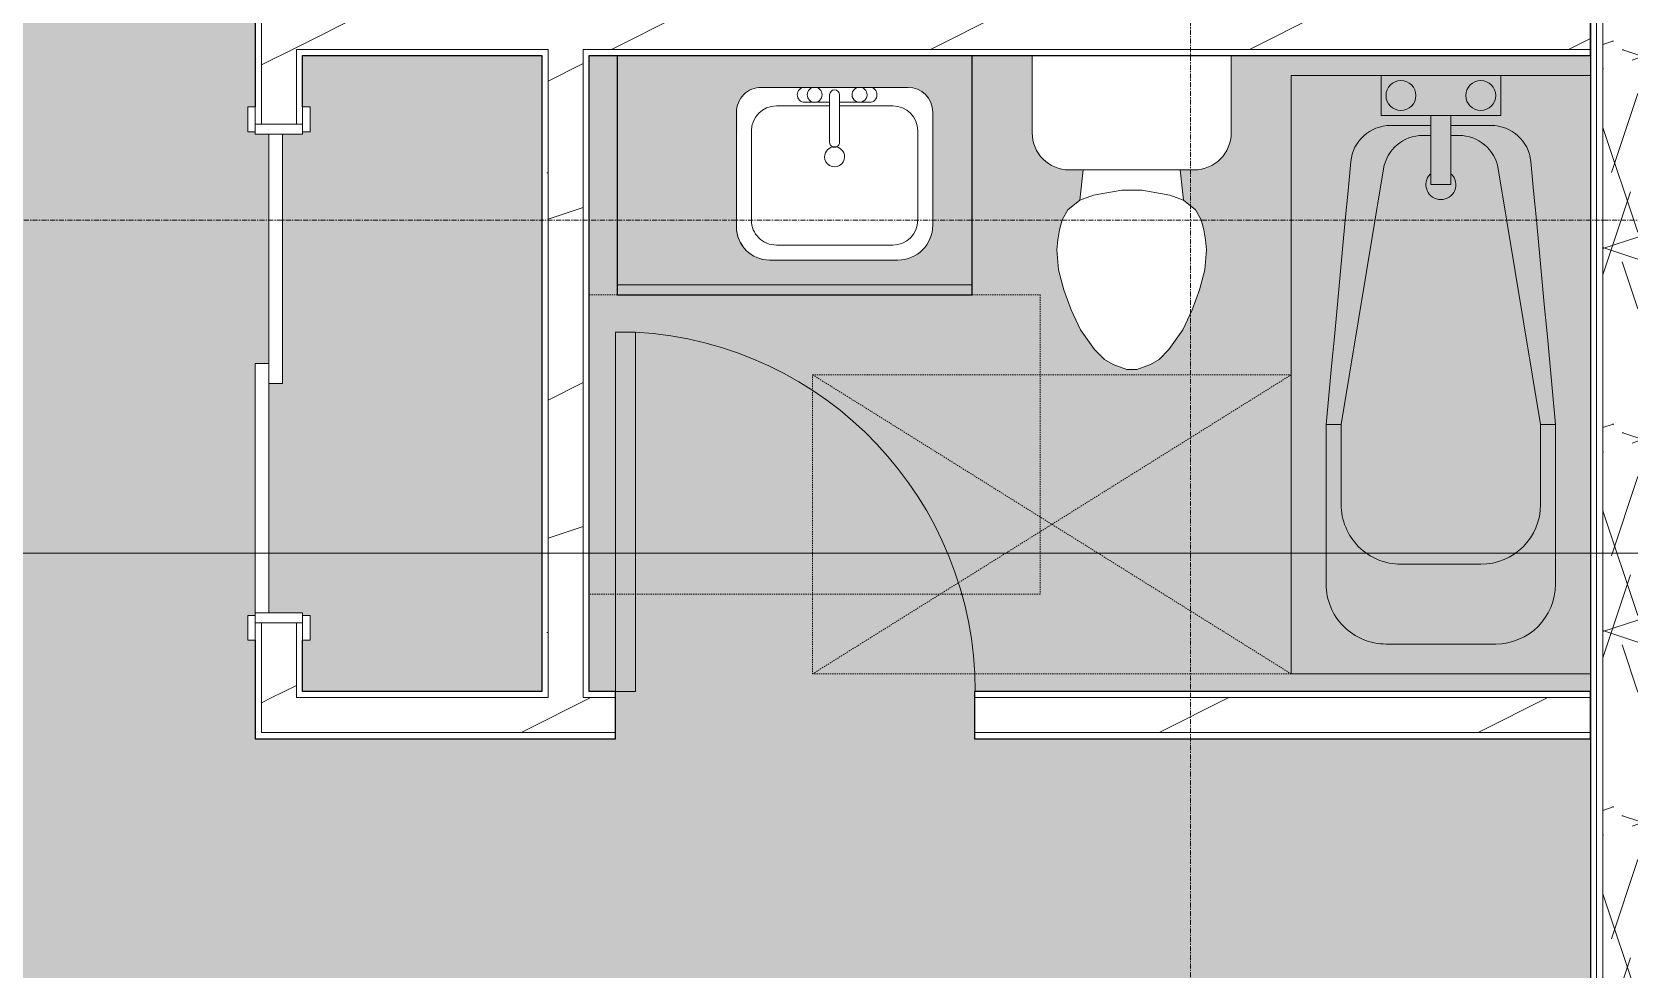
# Model space of a CAD drawing. Header units: inches. Extents: x -4501 to -113, y 9396 to 12816.
# Drawn here: x -3584.4 to -3424.2, y 11793.5 to 11887.5 of the extents above; entities that cross this region are included whole.
import ezdxf

# ---------------------------------------------------------------- set-up
doc = ezdxf.new("R2010")
doc.units = ezdxf.units.IN
doc.header["$MEASUREMENT"] = 0
doc.linetypes.add('Grid Line 1_2_', pattern=[0.875, 0.5, -0.125, 0.125, -0.125])
doc.linetypes.add('Hidden 1_8_', pattern=[0.1875, 0.125, -0.0625])
for name, color, linetype, lineweight in [('0-1', 7, 'Continuous', 5), ('0-3', 7, 'Continuous', 9), ('A-AREA-PATT-5', 254, 'Continuous', 9), ('A-DETL-HDLN-1', 7, 'Hidden 1_8_', 9), ('A-DOOR-3', 7, 'Continuous', 9), ('A-DOOR-4', 90, 'Continuous', 13), ('A-DOOR-FRAM-2', 90, 'Continuous', 13), ('A-WALL', 113, 'Continuous', 9), ('A-WALL-3', 250, 'Continuous', 25), ('A-WALL-4', 7, 'Continuous', 9), ('A-WALL-PATT-1', 7, 'Continuous', 9), ('A-WALL-PATT-2', 8, 'Continuous', 9), ('A-WALL-PATT-3', 111, 'Continuous', 9), ('G-ANNO-SYMB', 111, 'Continuous', 9), ('I-WALL-1', 2, 'Continuous', 25), ('P-SANR-FIXT-1', 7, 'Continuous', 9), ('P-SANR-FIXT-2', 254, 'Continuous', 9), ('Q-CASE-1', 254, 'Continuous', 9), ('Q-CASE-2', 250, 'Continuous', 25), ('Q-CASE-3', 7, 'Continuous', 9), ('S-GRID-1', 1, 'Grid Line 1_2_', 9)]:
    doc.layers.add(name, color=color, linetype=linetype, lineweight=lineweight)
pattern_1 = [(216.87, (12.795, 31.987), (95.9612857, 63.9749714), [15.994, -143.942]), (206.565, (31.987, 22.391), (-31.986981, -31.986924), [35.763, -35.763]), (198.435, (31.987, 6.397), (-63.974746, -31.987128), [20.231, -80.922])]
pattern_2 = [(0, (0, 0), (61.44, 15.36), [2.534, -43.546, 2.534, -43.546, -245.76]), (0, (0, 0), (61.44, 15.36), [-92.16, 2.534, -89.626, 2.534, -43.546, -107.52]), (0, (0, 0), (61.44, 15.36), [-230.4, 2.534, -28.186, 2.534, -74.266]), (120, (23.04, 7.68), (-44.02215, 45.5286), [2.534, -43.546, 2.534, -43.546, -245.76]), (120, (23.04, 7.68), (-44.02215, 45.5286), [-92.16, 2.534, -89.626, 2.534, -43.546, -107.52]), (120, (23.04, 7.68), (-44.02215, 45.5286), [-230.4, 2.534, -28.186, 2.534, -74.266]), (240, (30.72, 38.4), (-17.41785, -60.8886), [2.534, -43.546, 2.534, -43.546, -245.76]), (240, (30.72, 38.4), (-17.41785, -60.8886), [-92.16, 2.534, -89.626, 2.534, -43.546, -107.52]), (240, (30.72, 38.4), (-17.41785, -60.8886), [-230.4, 2.534, -28.186, 2.534, -74.266])]

# ---------------------------------------------------------------- blocks, each defined once
blk = doc.blocks.new('Single-Flush - 36_ x 84_-1372824-FLOOR PLAN - 1ST FLOOR')
at = {"layer": 'A-DOOR-3'}
blk.add_arc((18, -2.38), 36.07, 180, 266.8211, dxfattribs=at)
at = {"layer": 'A-DOOR-4'}
for p, q in [((16, -2.38), (16, -38.39)), ((18, -2.38), (16, -2.38)), ((18, -2.38), (18, -38.39)), ((18, -38.39), (16, -38.39))]:
    blk.add_line(p, q, dxfattribs=at)
blk = doc.blocks.new('FOLDING_SLIDING CLOSET - 48_ x 80_-1372832-FLOOR PLAN - 1ST FLOOR')
at = {"layer": 'A-DOOR-3'}
for p, q in [((-24.25, 3), (-26.75, 3)), ((-26.75, 3), (-26.75, 2.25)), ((-26.75, 2.25), (-24.25, 2.25)), ((-24.25, 2.25), (-24.25, 3)), ((26.75, 3), (24.25, 3)), ((24.25, 3), (24.25, 2.25)), ((24.25, 2.25), (26.75, 2.25)), ((26.75, 2.25), (26.75, 3)), ((-24.25, -2.5), (-26.75, -2.5)), ((-26.75, -2.5), (-26.75, -3.25)), ((-24.25, -3.25), (-24.25, -2.5)), ((26.75, -2.5), (24.25, -2.5)), ((24.25, -2.5), (24.25, -3.25)), ((26.75, -3.25), (26.75, -2.5)), ((-26.75, -3.25), (-24.25, -3.25)), ((24.25, -3.25), (26.75, -3.25))]:
    blk.add_line(p, q, dxfattribs=at)
at = {"layer": 'A-DOOR-4'}
for p, q in [((1, 2.25), (-24, 2.25)), ((-24, 2.25), (-24, 0.87)), ((1, 0.87), (1, 2.25)), ((-24, 0.87), (1, 0.87)), ((24, 0.87), (-1, 0.87)), ((-1, 0.87), (-1, -0.5)), ((24, -0.5), (24, 0.87)), ((-1, -0.5), (24, -0.5))]:
    blk.add_line(p, q, dxfattribs=at)
at = {"layer": 'A-DOOR-FRAM-2'}
for p, q in [((-24, 2.25), (-25, 2.25)), ((-25, 2.25), (-25, -2.5)), ((-24, -2.5), (-24, 2.25)), ((24, 2.25), (24, -2.5)), ((25, 2.25), (24, 2.25)), ((25, -2.5), (25, 2.25)), ((-25, -2.5), (-24, -2.5)), ((24, -2.5), (25, -2.5))]:
    blk.add_line(p, q, dxfattribs=at)
blk = doc.blocks.new('M_Sink Vanity-Square - 500 x 440mm-1372835-FLOOR PLAN - 1ST FLOOR')
at = {"layer": 'P-SANR-FIXT-1'}
for p, q in [((-5.72, 10.23), (7.14, 10.23)), ((-5.72, 10.23), (7.14, 10.23)), ((-5.22, 8.73), (6.46, 8.73)), ((-9.22, -4.59), (-9.22, 6.73)), ((-9.22, -4.59), (-9.22, 6.73)), ((10.46, 6.91), (10.46, -4.59)), ((10.46, 6.91), (10.46, -4.59)), ((-7.72, -2.72), (-7.72, 6.23)), ((8.96, 6.23), (8.96, -2.72)), ((0.12, -6.33), (0.12, -1.59)), ((1.12, -6.33), (1.12, -1.59)), ((0.12, -5.22), (-5.22, -5.22)), ((-2.88, -5.59), (0.12, -5.59)), ((6.46, -5.22), (1.12, -5.22)), ((1.12, -5.59), (3.62, -5.59)), ((7.96, -7.09), (-6.72, -7.09)), ((7.96, -7.09), (-6.72, -7.09)), ((3.62, -7.09), (-2.88, -7.09))]:
    blk.add_line(p, q, dxfattribs=at)
for centre, radius, start, end in [((-5.72, 6.73), 3.5, 90, 180), ((-5.72, 6.73), 3.5, 90, 180), ((7.14, 6.91), 3.32, 0, 90), ((7.14, 6.91), 3.32, 360, 90), ((-5.22, 6.23), 2.5, 90, 180), ((6.46, 6.23), 2.5, 360, 90), ((0.62, -0.13), 1, 360, 180), ((0.62, -0.13), 1, 180, 0), ((0.62, -1.59), 0.5, 360, 180), ((-5.22, -2.72), 2.5, 180, 270), ((6.46, -2.72), 2.5, 270, 360), ((-6.72, -4.59), 2.5, 180, 270), ((-6.72, -4.59), 2.5, 180, 270), ((7.96, -4.59), 2.5, 270, 0), ((7.96, -4.59), 2.5, 270, 0), ((-2.88, -6.34), 0.75, 90, 270), ((-1.88, -6.34), 0.75, 360, 180), ((-1.88, -6.34), 0.75, 180, 0), ((0.62, -6.33), 0.5, 180, 0), ((2.62, -6.34), 0.75, 0, 180), ((2.62, -6.34), 0.75, 180, 0), ((3.62, -6.34), 0.75, 270, 90)]:
    blk.add_arc(centre, radius, start, end, dxfattribs=at)
blk = doc.blocks.new('Toilet-Domestic-3D - Toilet-Domestic-3D-1352612-FLOOR PLAN - 1ST FLOOR')
at = {"layer": 'P-SANR-FIXT-1'}
for p, q in [((-9.98, 11.75), (-9.98, 19.48)), ((9.98, 19.48), (9.98, 11.75)), ((6.25, 8.02), (-6.25, 8.02)), ((-4.86, 8.02), (-5.21, 5)), ((4.86, 8.02), (5.21, 5)), ((-5.21, 5), (-6.4, 4)), ((-3.84, 5.5), (-5.21, 5)), ((-1, 6), (-3.84, 5.5)), ((1, 6), (-1, 6)), ((3.84, 5.5), (1, 6)), ((5.21, 5), (3.84, 5.5)), ((6.4, 4), (5.21, 5)), ((-6.4, 4), (-6.97, 3)), ((6.97, 3), (6.4, 4)), ((-7.24, 2), (-7.41, 1)), ((-6.97, 3), (-7.24, 2)), ((7.24, 2), (6.97, 3)), ((7.41, 1), (7.24, 2)), ((-7.41, 1), (-7.5, 0)), ((7.5, 0), (7.41, 1)), ((-7.5, 0), (-7.33, -1.99)), ((7.33, -1.99), (7.5, 0)), ((-7.33, -1.99), (-6.79, -4)), ((6.79, -4), (7.33, -1.99)), ((-6.79, -4), (-6.06, -6)), ((6.06, -6), (6.79, -4)), ((-6.06, -6), (-5.13, -8)), ((5.13, -8), (6.06, -6)), ((-5.13, -8), (-3.74, -10)), ((3.74, -10), (5.13, -8)), ((-3.74, -10), (-2.74, -11)), ((-2.74, -11), (-1.87, -11.5)), ((1.87, -11.5), (2.74, -11)), ((2.74, -11), (3.74, -10)), ((-1.87, -11.5), (-0.5, -12)), ((-0.5, -12), (0.5, -12)), ((0.5, -12), (1.87, -11.5))]:
    blk.add_line(p, q, dxfattribs=at)
for centre, start, end in [((-6.25, 11.75), 180, 270), ((6.25, 11.75), 270, 360)]:
    blk.add_arc(centre, 3.73, start, end, dxfattribs=at)
blk = doc.blocks.new('OD_CW_Base Cabinet - OD_CW_Base Cabinet-1440077-FLOOR PLAN - 1ST FLOOR')
at = {"layer": 'Q-CASE-1'}
h = blk.add_hatch(color=256, dxfattribs=at)
h.paths.add_polyline_path([(36.34, 3.97), (36.34, 24), (0.74, 24), (0.74, 1), (36.34, 1), (36.34, 3.5)], flags=0)
h.paths.add_polyline_path([(32.4, 18.32), (32.4, 7), (32.28, 6.09), (31.8, 5.09), (31.37, 4.53), (30.65, 3.97), (29.8, 3.62), (28.9, 3.5), (16.03, 3.5), (15.17, 3.61), (14.37, 3.94), (13.69, 4.47), (13.16, 5.16), (12.83, 5.96), (12.71, 6.82), (12.8, 18.97), (13.05, 19.57), (13.45, 20.09), (13.96, 20.49), (14.57, 20.74), (15.21, 20.82), (30.55, 20.74), (31.15, 20.49), (31.67, 20.09), (32.06, 19.57), (32.31, 18.97)], flags=0)
blk.add_hatch(color=256, dxfattribs=at).paths.add_polyline_path([(36.34, 0), (36.34, 1), (0.74, 1), (0.74, 0), (28.38, 0)], flags=0)
at = {"layer": 'Q-CASE-2'}
for p, q in [((0.74, 24), (0.74, 0)), ((36.34, 0), (36.34, 24)), ((0.74, 0), (36.34, 0))]:
    blk.add_line(p, q, dxfattribs=at)
at = {"layer": 'Q-CASE-3'}
for p, q in [((0.74, 1), (0.74, 24)), ((36.34, 24), (36.34, 1)), ((0.74, 0), (0.74, 1)), ((0.74, 1), (36.34, 1)), ((36.34, 1), (0.74, 1)), ((36.34, 0), (0.74, 0)), ((36.34, 1), (36.34, 0))]:
    blk.add_line(p, q, dxfattribs=at)
blk = doc.blocks.new('Bath Tub - Maestro - 60_x30_-V48-FLOOR PLAN - 1ST FLOOR')
at = {"layer": 'P-SANR-FIXT-2'}
for points in [[(60, 0), (60, 30), (0, 30), (0, 21), (4, 21), (4, 16), (5, 16), (5.06, 20.74), (5.21, 21.33), (5.48, 21.94), (5.83, 22.49), (6.27, 22.97), (6.79, 23.38), (7.36, 23.69), (7.98, 23.91), (9.35, 24.09), (35, 26.5), (51, 26.5), (52.55, 26.3), (54, 25.7), (55.24, 24.74), (56.3, 23.25), (56.8, 22.05), (57, 20.5), (57, 9.5), (56.91, 8.46), (56.64, 7.45), (56.2, 6.5), (55.6, 5.64), (54.86, 4.9), (54, 4.3), (53.05, 3.86), (52.04, 3.59), (51, 3.5), (35, 3.5), (7.98, 6.09), (7.36, 6.31), (6.79, 6.62), (6.27, 7.03), (5.83, 7.51), (5.48, 8.06), (5.21, 8.67), (5.05, 9.3), (5, 9.96), (5, 14), (4, 13.96), (4, 9), (0, 9), (0, 0), (24.04, 0)], [(35, 25.46), (35, 26.5), (8.63, 24.03), (9.35, 20.74), (35, 25)], [(51, 26.5), (35, 26.5), (35, 25), (43, 25), (49.91, 26.3)], [(57, 20.5), (56.8, 22.05), (56.2, 23.5), (55.24, 24.74), (54, 25.7), (52.55, 26.3), (51, 26.5), (43, 25), (44.55, 24.8), (46, 24.2), (47.24, 23.24), (48.2, 22), (48.8, 20.5), (49, 19), (56.8, 20.46)], [(9.35, 20.74), (8.63, 24.03), (7.98, 23.91), (7.35, 23.69), (6.74, 23.34), (6.27, 22.97), (5.72, 22.32), (5.48, 21.94), (5.21, 21.33), (5.05, 20.7), (5.05, 19.87), (6, 16.8), (6.24, 18.17), (6.98, 19.41), (8.2, 20.34), (9.22, 20.7)], [(49, 19), (48.8, 20.55), (48.16, 22.05), (47.03, 23.4), (46, 24.2), (44.55, 24.8), (43, 25), (34.79, 24.97), (9.22, 20.7), (8.03, 20.28), (6.82, 19.17), (6.24, 18.17), (6, 16.8), (6, 16), (10.94, 16), (10.94, 14), (6, 14), (6, 13.2), (6.24, 11.83), (6.98, 10.59), (8.03, 9.72), (9.35, 9.26), (35, 5), (43, 5), (44.55, 5.2), (46.03, 5.83), (47.28, 6.81), (48.2, 8), (48.8, 9.5), (49, 11), (49, 14.72)], [(57, 19.75), (57, 20.5), (49, 19), (49, 11), (57, 9.5), (57, 14.72)], [(10.94, 14.72), (10.94, 16), (4, 16), (4, 14), (10.94, 14)], [(9.35, 9.26), (8.03, 9.72), (6.95, 10.62), (6.24, 11.83), (6, 13.2), (5, 9.96), (5.05, 9.3), (5.24, 8.6), (5.72, 7.68), (5.87, 7.47), (6.33, 6.98), (6.79, 6.62), (7.36, 6.31), (8, 6.08), (8.63, 5.97), (9.22, 8.67)], [(57, 9.5), (49, 11), (48.8, 9.45), (48.12, 7.9), (47.24, 6.76), (46, 5.8), (44.55, 5.2), (43.07, 4.99), (51, 3.5), (52.04, 3.59), (53.05, 3.86), (54, 4.3), (54.95, 5), (55.72, 5.83), (56.33, 6.79), (56.76, 7.9), (56.93, 8.66)], [(35, 4.91), (35, 5), (9.35, 9.26), (8.63, 5.97), (35, 3.5), (35, 4.6)], [(51, 3.5), (43, 5), (35, 5), (35, 3.5), (49, 3.5)]]:
    blk.add_hatch(color=256, dxfattribs=at).paths.add_polyline_path(points, flags=0)
h = blk.add_hatch(color=256, dxfattribs=at)
h.paths.add_polyline_path([(4, 14), (4, 21), (0, 21), (0, 9), (4, 9), (4, 13.96)], flags=0)
h.paths.add_polyline_path([(3.5, 19), (3.33, 18.33), (3.3, 18.25), (3.02, 17.91), (2.51, 17.6), (2.39, 17.55), (2, 17.5), (1.61, 17.55), (1.25, 17.7), (0.94, 17.94), (0.7, 18.25), (0.55, 18.61), (0.5, 19), (0.55, 19.39), (0.7, 19.75), (0.94, 20.06), (1.25, 20.3), (1.61, 20.45), (2, 20.5), (2.51, 20.4), (2.75, 20.3), (3.06, 20.06), (3.3, 19.75), (3.45, 19.39)], flags=0)
h.paths.add_polyline_path([(3.5, 11), (3.45, 10.61), (3.3, 10.25), (3.06, 9.94), (2.51, 9.6), (2.39, 9.55), (2, 9.5), (1.61, 9.55), (1.25, 9.7), (0.94, 9.94), (0.7, 10.25), (0.55, 10.61), (0.5, 11), (0.55, 11.39), (0.7, 11.75), (0.94, 12.06), (1.25, 12.3), (1.61, 12.45), (2, 12.5), (2.51, 12.4), (2.75, 12.3), (3.06, 12.06), (3.33, 11.67), (3.45, 11.39)], flags=0)
h = blk.add_hatch(color=256, dxfattribs=at)
h.paths.add_polyline_path([(3.5, 19), (3.45, 19.39), (3.3, 19.75), (3.06, 20.06), (2.51, 20.4), (2.38, 20.45), (2, 20.5), (1.61, 20.45), (1.25, 20.3), (0.94, 20.06), (0.7, 19.75), (0.55, 19.39), (0.5, 19), (0.55, 18.61), (0.7, 18.25), (0.94, 17.94), (1.25, 17.7), (1.61, 17.55), (2, 17.5), (2.51, 17.6), (3.02, 17.91), (3.06, 17.94), (3.33, 18.33), (3.45, 18.61)], flags=0)
h.paths.add_polyline_path([(3.5, 11), (3.33, 11.67), (3.3, 11.75), (3.06, 12.06), (2.51, 12.4), (2.39, 12.45), (2, 12.5), (1.61, 12.45), (1.25, 12.3), (0.94, 12.06), (0.7, 11.75), (0.55, 11.39), (0.5, 11), (0.55, 10.61), (0.7, 10.25), (0.94, 9.94), (1.25, 9.7), (1.61, 9.55), (2, 9.5), (2.51, 9.6), (2.75, 9.7), (3.06, 9.94), (3.3, 10.25), (3.45, 10.61)], flags=0)
h = blk.add_hatch(color=256, dxfattribs=at)
h.paths.add_polyline_path([(6, 16), (5.92, 17.06), (5, 20.04), (5, 16), (5.76, 16)], flags=0)
h.paths.add_polyline_path([(6, 14), (5, 14), (5.05, 10.13), (6, 13.2)], flags=0)
at = {"layer": 'P-SANR-FIXT-1'}
for p, q in [((0, 30), (0, 21)), ((60, 0), (60, 30)), ((35, 26.5), (51, 26.5)), ((35, 26.5), (35, 25)), ((35, 25), (9.35, 20.74)), ((43, 25), (35, 25)), ((4, 21), (0, 21)), ((0, 21), (0, 9)), ((4, 16), (4, 21)), ((5, 16), (5, 20.04)), ((57, 20.5), (57, 9.5)), ((49, 11), (49, 19)), ((6, 16.8), (6, 16)), ((4, 14), (4, 16)), ((4, 16), (10.94, 16)), ((10.94, 14), (10.94, 16)), ((4, 9), (4, 14)), ((10.94, 14), (4, 14)), ((5, 9.96), (5, 14)), ((6, 14), (6, 13.2)), ((0, 9), (0, 0)), ((0, 9), (4, 9)), ((9.35, 9.26), (35, 5)), ((35, 3.5), (35, 5)), ((35, 5), (43, 5)), ((51, 3.5), (35, 3.5)), ((0, 0), (60, 0))]:
    blk.add_line(p, q, dxfattribs=at)
at = {"layer": 'P-SANR-FIXT-1', "flags": 128}
for points in [[(8.63, 24.03), (11.56, 24.3), (14.49, 24.58), (17.42, 24.85), (20.35, 25.13), (23.28, 25.4), (26.21, 25.68), (29.14, 25.95), (32.07, 26.23), (35, 26.5)], [(35, 3.5), (32.07, 3.77), (29.14, 4.05), (26.21, 4.32), (23.28, 4.6), (20.35, 4.87), (17.42, 5.15), (14.49, 5.42), (11.56, 5.7), (8.63, 5.97)]]:
    blk.add_lwpolyline(points, dxfattribs=at)
at = {"layer": 'P-SANR-FIXT-1'}
for centre, radius, start, end in [((51, 20.5), 6, 360, 90), ((9, 20.04), 4, 95.3558, 180), ((43, 19), 6, 360, 90), ((2, 19), 1.5, 360, 180), ((10, 16.8), 4, 99.4223, 180), ((2, 19), 1.5, 180, 360), ((10.94, 15), 1.5, 360, 135), ((10.94, 15), 1.5, 225, 360), ((10, 13.2), 4, 180, 260.5777), ((2, 11), 1.5, 360, 180), ((2, 11), 1.5, 180, 360), ((9, 9.96), 4, 180, 264.6442), ((43, 11), 6, 270, 0), ((51, 9.5), 6, 270, 360)]:
    blk.add_arc(centre, radius, start, end, dxfattribs=at)
blk = doc.blocks.new('1750 Ox - Unit Layouts_rvt-1-FLOOR PLAN - 1ST FLOOR')
at = {"layer": 'A-WALL-PATT-1'}
h = blk.add_hatch(dxfattribs=at)
h.set_pattern_fill('FP_2', color=256, style=0, pattern_type=2)
h.set_pattern_definition(pattern_2)
h.paths.add_polyline_path([(-3561.38, 11817.21), (-3561.38, 11828.21), (-3562.01, 11828.21), (-3562.01, 11817.21)], flags=0)
h.paths.add_polyline_path([(-3561.38, 11878.21), (-3561.38, 11891.6), (-3562.01, 11891.6), (-3562.01, 11878.21)], flags=0)
h.paths.add_polyline_path([(-3562.01, 11927.6), (-3561.38, 11927.6), (-3561.38, 11954.46), (-3562.01, 11954.46), (-3562.01, 11938.55)], flags=0)
h.paths.add_polyline_path([(-3561.38, 11957.96), (-3561.38, 12079.96), (-3562.01, 12079.96), (-3562.01, 11957.96)], flags=0)
h = blk.add_hatch(dxfattribs=at)
h.set_pattern_fill('FP_2', color=256, style=0, pattern_type=2)
h.set_pattern_definition(pattern_2)
h.paths.add_polyline_path([(-3532.63, 11821.34), (-3532.63, 11885.09), (-3533.26, 11885.09), (-3533.26, 11821.34)], flags=0)
at = {"layer": 'A-WALL-PATT-2'}
h = blk.add_hatch(dxfattribs=at)
h.set_pattern_fill('FP_4', color=256, style=0, pattern_type=2)
h.set_pattern_definition(pattern_1)
h.paths.add_polyline_path([(-3561.38, 11820.71), (-3557.88, 11820.71), (-3557.88, 11828.21), (-3561.38, 11828.21), (-3561.38, 11821.34)], flags=0)
h.paths.add_polyline_path([(-3557.88, 11878.21), (-3557.88, 11891.6), (-3561.38, 11891.6), (-3561.38, 11878.21)], flags=0)
h.paths.add_polyline_path([(-3557.88, 11927.6), (-3557.88, 12079.96), (-3561.38, 12079.96), (-3561.38, 11927.6)], flags=0)
h = blk.add_hatch(dxfattribs=at)
h.set_pattern_fill('FP_4', color=256, style=0, pattern_type=2)
h.set_pattern_definition(pattern_1)
h.paths.add_polyline_path([(-3428.12, 11885.71), (-3428.12, 11889.21), (-3557.88, 11889.2), (-3557.88, 11885.71), (-3428.83, 11885.71)], flags=0)
h = blk.add_hatch(dxfattribs=at)
h.set_pattern_fill('FP_4', color=256, style=0, pattern_type=2)
h.set_pattern_definition(pattern_1)
h.paths.add_polyline_path([(-3529.13, 11820.71), (-3529.13, 11885.71), (-3532.63, 11885.71), (-3532.63, 11820.71)], flags=0)
h = blk.add_hatch(dxfattribs=at)
h.set_pattern_fill('FP_4', color=256, style=0, pattern_type=2)
h.set_pattern_definition(pattern_1)
h.paths.add_polyline_path([(-3529.13, 11817.21), (-3525.88, 11817.21), (-3525.88, 11820.71), (-3561.38, 11820.71), (-3561.38, 11817.21), (-3532.63, 11817.21)], flags=0)
h.paths.add_polyline_path([(-3428.12, 11817.21), (-3428.12, 11820.71), (-3489.88, 11820.71), (-3489.88, 11817.21), (-3428.83, 11817.21)], flags=0)
at = {"layer": 'A-DETL-HDLN-1'}
for p, q in [((-3528.51, 11861.09), (-3525.72, 11861.09)), ((-3490.12, 11861.09), (-3483.31, 11861.09)), ((-3483.31, 11861.09), (-3483.31, 11831.09)), ((-3506.12, 11853.09), (-3458.12, 11853.09)), ((-3506.12, 11823.09), (-3506.12, 11853.09)), ((-3506.12, 11853.09), (-3458.12, 11823.09)), ((-3458.12, 11853.09), (-3506.12, 11823.09)), ((-3483.31, 11831.09), (-3528.51, 11831.09)), ((-3458.12, 11823.09), (-3506.12, 11823.09))]:
    blk.add_line(p, q, dxfattribs=at)
at = {"layer": 'A-WALL-3'}
for p, q in [((-3562.01, 11891.6), (-3562.01, 11879.96)), ((-3428.12, 11885.09), (-3428.12, 11889.84)), ((-3557.26, 11885.09), (-3533.26, 11885.09)), ((-3557.26, 11879.96), (-3557.26, 11885.09)), ((-3533.26, 11885.09), (-3533.26, 11821.34)), ((-3528.51, 11885.09), (-3428.12, 11885.09)), ((-3528.51, 11821.34), (-3528.51, 11885.09)), ((-3562.01, 11826.46), (-3562.01, 11821.34)), ((-3557.26, 11821.34), (-3557.26, 11826.46)), ((-3562.01, 11821.34), (-3562.01, 11817.21)), ((-3533.26, 11821.34), (-3557.26, 11821.34)), ((-3525.88, 11821.34), (-3528.51, 11821.34)), ((-3525.88, 11816.59), (-3525.88, 11821.34)), ((-3428.12, 11821.34), (-3489.88, 11821.34)), ((-3489.88, 11821.34), (-3489.88, 11816.59)), ((-3428.12, 11816.59), (-3428.12, 11821.34)), ((-3562.01, 11817.21), (-3562.01, 11816.59)), ((-3562.01, 11816.59), (-3525.88, 11816.59)), ((-3489.88, 11816.59), (-3428.12, 11816.59))]:
    blk.add_line(p, q, dxfattribs=at)
at = {"layer": 'A-WALL-4'}
for p, q in [((-3561.38, 11891.6), (-3561.38, 11878.21)), ((-3557.88, 11885.71), (-3557.26, 11885.71)), ((-3557.88, 11885.71), (-3557.88, 11878.21)), ((-3557.26, 11885.71), (-3532.63, 11885.71)), ((-3532.63, 11885.09), (-3532.63, 11885.71)), ((-3532.63, 11885.09), (-3532.63, 11821.34)), ((-3529.13, 11885.71), (-3428.12, 11885.71)), ((-3529.13, 11885.09), (-3529.13, 11885.71)), ((-3529.13, 11885.09), (-3529.13, 11821.34)), ((-3561.38, 11828.21), (-3561.38, 11821.34)), ((-3557.88, 11828.21), (-3557.88, 11821.34)), ((-3561.38, 11820.71), (-3561.38, 11821.34)), ((-3561.38, 11817.21), (-3561.38, 11820.71)), ((-3557.88, 11820.71), (-3557.88, 11821.34)), ((-3557.88, 11820.71), (-3532.63, 11820.71)), ((-3532.63, 11820.71), (-3532.63, 11821.34)), ((-3529.13, 11820.71), (-3529.13, 11821.34)), ((-3529.13, 11820.71), (-3525.88, 11820.71)), ((-3489.88, 11820.71), (-3428.12, 11820.71)), ((-3561.38, 11817.21), (-3525.88, 11817.21)), ((-3489.88, 11817.21), (-3428.12, 11817.21))]:
    blk.add_line(p, q, dxfattribs=at)
at = {"layer": '0-3'}
for name, p in [('OD_CW_Base Cabinet - OD_CW_Base Cabinet-1440077-FLOOR PLAN - 1ST FLOOR', (-3526.46, 11861.09)), ('Toilet-Domestic-3D - Toilet-Domestic-3D-1352612-FLOOR PLAN - 1ST FLOOR', (-3474.12, 11865.61))]:
    blk.add_blockref(name, p, dxfattribs=at)
for name, p, rotation in [('Bath Tub - Maestro - 60_x30_-V48-FLOOR PLAN - 1ST FLOOR', (-3458.12, 11883.09), 269.9999999999999), ('M_Sink Vanity-Square - 500 x 440mm-1372835-FLOOR PLAN - 1ST FLOOR', (-3503.29, 11874.82), 180), ('FOLDING_SLIDING CLOSET - 48_ x 80_-1372832-FLOOR PLAN - 1ST FLOOR', (-3559.76, 11853.21), 90.0000000000002), ('Single-Flush - 36_ x 84_-1372824-FLOOR PLAN - 1ST FLOOR', (-3507.88, 11818.96), 180)]:
    blk.add_blockref(name, p, dxfattribs=dict(at, rotation=rotation))

msp = doc.modelspace()

# ---------------------------------------------------------------- hatches: boundary and pattern name
at = {"layer": 'A-AREA-PATT-5'}
h = msp.add_hatch(color=256, dxfattribs=at)
h.paths.add_polyline_path([(-3433.1237, 11742.3394), (-3434.8737, 11742.3394), (-3434.8737, 11778.3394), (-3433.1237, 11778.3394), (-3433.1237, 11742.7144)], flags=0)
h.paths.add_polyline_path([(-3433.7487, 11740.3394), (-3433.7487, 11740.4019), (-3433.1237, 11740.4019), (-3433.1237, 11742.3394), (-3431.1237, 11742.3394), (-3431.1237, 11743.3394), (-3428.1237, 11743.3394), (-3428.1237, 11816.5894), (-3489.8848, 11816.5894), (-3489.8848, 11821.3394), (-3428.1237, 11821.3394), (-3428.1237, 11823.0894), (-3458.1237, 11823.0894), (-3458.1237, 11883.0894), (-3428.1237, 11883.0894), (-3428.1237, 11885.0894), (-3464.1475, 11885.0894), (-3464.1475, 11877.3632), (-3464.2745, 11876.3988), (-3464.6467, 11875.5001), (-3465.2389, 11874.7283), (-3466.0106, 11874.1362), (-3466.9093, 11873.7639), (-3467.95, 11873.637), (-3469.2621, 11873.637), (-3468.9144, 11870.6132), (-3467.7226, 11869.6132), (-3467.1558, 11868.6132), (-3466.798, 11867.1037), (-3466.6237, 11865.6132), (-3466.798, 11863.6208), (-3467.336, 11861.6132), (-3468.3258, 11859.0515), (-3468.9965, 11857.6132), (-3470.384, 11855.6132), (-3471.384, 11854.6132), (-3472.25, 11854.1132), (-3473.6237, 11853.6132), (-3474.6237, 11853.6132), (-3475.9975, 11854.1132), (-3476.8635, 11854.6132), (-3477.8635, 11855.6132), (-3479.2509, 11857.6132), (-3480.1835, 11859.6132), (-3480.9115, 11861.6132), (-3481.4494, 11863.6208), (-3481.6237, 11865.6132), (-3481.4494, 11867.1037), (-3481.3596, 11867.6132), (-3481.0916, 11868.6132), (-3480.5249, 11869.6132), (-3479.3331, 11870.6132), (-3478.9854, 11873.637), (-3480.3737, 11873.637), (-3481.3382, 11873.7639), (-3482.2368, 11874.1362), (-3483.0086, 11874.7283), (-3483.6007, 11875.5001), (-3483.973, 11876.3988), (-3484.1, 11877.3632), (-3484.1, 11885.0894), (-3490.1237, 11885.0894), (-3490.1237, 11861.0894), (-3525.7243, 11861.0894), (-3525.7243, 11885.0894), (-3528.5098, 11885.0894), (-3528.5098, 11821.3394), (-3525.8848, 11821.3394), (-3525.8848, 11816.5894), (-3562.0098, 11816.5894), (-3562.0098, 11826.4644), (-3562.7598, 11826.4644), (-3562.7598, 11828.9644), (-3562.0098, 11828.9644), (-3562.0098, 11854.2144), (-3560.6348, 11854.2144), (-3560.6348, 11877.2144), (-3562.0098, 11877.2144), (-3562.0098, 11877.4644), (-3562.7598, 11877.4644), (-3562.7598, 11879.9644), (-3562.0098, 11879.9644), (-3562.0098, 11891.6005), (-3557.2598, 11891.6005), (-3557.2598, 11889.8394), (-3518.2487, 11889.8394), (-3518.2487, 11918.5894), (-3509.5612, 11918.5894), (-3509.5612, 11919.3394), (-3507.0612, 11919.3394), (-3507.0612, 11918.5894), (-3469.8112, 11918.5894), (-3469.8112, 11917.2144), (-3434.8112, 11917.2144), (-3434.8112, 11918.5894), (-3434.5612, 11918.5894), (-3434.5612, 11919.3394), (-3432.0612, 11919.3394), (-3432.0612, 11918.5894), (-3428.1237, 11918.5894), (-3428.1237, 11954.5894), (-3508.1237, 11954.5894), (-3508.1237, 12032.5894), (-3428.1237, 12032.5894), (-3428.1237, 12079.9644), (-3557.2598, 12079.9644), (-3557.2598, 11927.6005), (-3562.0098, 11927.6005), (-3562.0098, 11953.8394), (-3562.6348, 11953.8394), (-3562.6348, 11958.5894), (-3562.0098, 11958.5894), (-3562.0098, 12049.9644), (-3622.0098, 12049.9644), (-3622.0098, 12079.9644), (-3624.0098, 12079.9644), (-3624.0098, 12043.9406), (-3616.2836, 12043.9406), (-3615.3192, 12043.8136), (-3614.4205, 12043.4414), (-3613.6488, 12042.8492), (-3613.0566, 12042.0775), (-3612.6844, 12041.1788), (-3612.5574, 12040.1381), (-3612.5574, 12038.8261), (-3609.5336, 12039.1738), (-3608.5336, 12040.3655), (-3607.5336, 12040.9323), (-3606.0241, 12041.2901), (-3604.5336, 12041.4644), (-3602.5412, 12041.2901), (-3600.5336, 12040.7521), (-3598.5336, 12040.0242), (-3596.5336, 12039.0916), (-3594.5336, 12037.7042), (-3593.5336, 12036.7042), (-3592.8706, 12035.3902), (-3592.5336, 12034.4644), (-3592.5336, 12033.4644), (-3593.0336, 12032.0907), (-3593.7683, 12030.9899), (-3594.5336, 12030.2246), (-3596.5336, 12028.8372), (-3598.6348, 12027.8677), (-3601.0098, 12027.049), (-3602.5412, 12026.6387), (-3604.5336, 12026.4644), (-3606.0241, 12026.6387), (-3606.5336, 12026.7285), (-3607.5336, 12026.9965), (-3608.5336, 12027.5633), (-3609.5336, 12028.755), (-3612.5574, 12029.1027), (-3612.5574, 12027.7144), (-3612.6844, 12026.75), (-3613.0566, 12025.8513), (-3613.6488, 12025.0796), (-3614.4205, 12024.4874), (-3615.3192, 12024.1151), (-3616.2836, 12023.9882), (-3624.0098, 12023.9882), (-3624.0098, 12017.9644), (-3600.0098, 12017.9644), (-3600.0098, 11958.5894), (-3598.6348, 11958.5894), (-3598.6348, 11953.8394), (-3624.0098, 11953.8394), (-3624.0098, 11952.8283), (-3628.7598, 11952.8283), (-3628.7598, 11970.8283), (-3663.5098, 11970.8283), (-3663.5098, 11977.3394), (-3664.2598, 11977.3394), (-3664.2598, 11979.8394), (-3663.5098, 11979.8394), (-3663.5098, 12011.0894), (-3662.1348, 12011.0894), (-3662.1348, 12040.0894), (-3663.5098, 12040.0894), (-3663.5098, 12040.3394), (-3664.2598, 12040.3394), (-3664.2598, 12042.8394), (-3663.5098, 12042.8394), (-3663.5098, 12079.9644), (-3822.0987, 12079.9644), (-3822.0987, 11913.2033), (-3628.7598, 11913.2033), (-3628.7598, 11916.8283), (-3624.0098, 11916.8283), (-3624.0098, 11908.4533), (-3822.0987, 11908.4533), (-3822.0987, 11743.3394), (-3614.7161, 11743.3394), (-3614.7161, 11744.5894), (-3658.2098, 11744.5894), (-3658.2098, 11802.4728), (-3671.8669, 11802.4728), (-3671.8669, 11818.9728), (-3658.2098, 11818.9728), (-3658.2098, 11826.4728), (-3671.8669, 11826.4728), (-3671.8669, 11842.9728), (-3658.2098, 11842.9728), (-3658.2098, 11850.4728), (-3671.8669, 11850.4728), (-3671.8669, 11866.9728), (-3658.2098, 11866.9728), (-3658.2098, 11872.4533), (-3622.2098, 11872.4533), (-3622.2098, 11768.5894), (-3614.7161, 11768.5894), (-3614.6628, 11770.0708), (-3614.5192, 11770.2144), (-3613.6231, 11770.2355), (-3613.6231, 11770.4644), (-3611, 11770.4644), (-3611, 11770.7144), (-3610.4094, 11770.7144), (-3610.4094, 11770.4644), (-3609.8189, 11770.4644), (-3609.8189, 11770.7144), (-3609.2283, 11770.7144), (-3609.2283, 11770.4644), (-3608.6378, 11770.4644), (-3608.6378, 11770.7144), (-3608.0472, 11770.7144), (-3608.0472, 11770.4644), (-3607.4567, 11770.4644), (-3607.4567, 11770.7144), (-3606.8661, 11770.7144), (-3606.8661, 11770.4644), (-3597.3768, 11770.4644), (-3597.3768, 11770.7144), (-3595.672, 11770.7144), (-3595.672, 11770.4644), (-3591.809, 11770.4644), (-3591.809, 11770.2144), (-3590.9129, 11770.2144), (-3590.7161, 11770.0175), (-3590.7161, 11768.5894), (-3544.0737, 11768.5894), (-3544.0737, 11776.5894), (-3508.3237, 11776.5894), (-3508.3237, 11746.5894), (-3544.0737, 11746.5894), (-3544.0737, 11744.5894), (-3590.7161, 11744.5894), (-3590.7161, 11743.3394), (-3471.1237, 11743.3394), (-3471.1237, 11742.3394), (-3469.1237, 11742.3394), (-3469.1237, 11740.4019), (-3434.8737, 11740.3394)], flags=0)
h.paths.add_polyline_path([(-3720.2732, 11744.5894), (-3789.9237, 11744.5894), (-3789.9237, 11760.7144), (-3771.9237, 11760.7144), (-3771.9237, 11756.7144), (-3735.9237, 11756.7144), (-3735.9237, 11760.7144), (-3717.9237, 11760.7144), (-3717.9237, 11744.5894), (-3718.9237, 11744.5894)], flags=0)
h.paths.add_polyline_path([(-3724.434, 11776.7144), (-3784.434, 11776.7144), (-3784.434, 11806.7144), (-3724.434, 11806.7144)], flags=0)
h.paths.add_polyline_path([(-3556.5098, 11821.3394), (-3533.2598, 11821.3394), (-3533.2598, 11885.0894), (-3557.2598, 11885.0894), (-3557.2598, 11879.9644), (-3556.5098, 11879.9644), (-3556.5098, 11877.4644), (-3557.2598, 11877.4644), (-3557.2598, 11877.2144), (-3559.2598, 11877.2144), (-3559.2598, 11852.2144), (-3560.6348, 11852.2144), (-3560.6348, 11829.2144), (-3557.2598, 11829.2144), (-3557.2598, 11828.9644), (-3556.5098, 11828.9644), (-3556.5098, 11826.4644), (-3557.2598, 11826.4644), (-3557.2598, 11821.3394)], flags=0)
h.paths.add_polyline_path([(-3778.5622, 11821.7144), (-3793.434, 11821.7144), (-3793.434, 11822.7144), (-3799.434, 11822.7144), (-3799.434, 11857.7144), (-3715.434, 11857.7144), (-3715.434, 11822.7144), (-3721.434, 11822.7144), (-3721.434, 11821.7144), (-3724.434, 11821.7144)], flags=0)
h.paths.add_polyline_path([(-3490.1237, 11889.8394), (-3428.1237, 11889.8394), (-3428.1237, 11913.8394), (-3432.0612, 11913.8394), (-3432.0612, 11913.0894), (-3434.5612, 11913.0894), (-3434.5612, 11913.8394), (-3434.8112, 11913.8394), (-3434.8112, 11915.8394), (-3471.8112, 11915.8394), (-3471.8112, 11917.2144), (-3506.8112, 11917.2144), (-3506.8112, 11913.8394), (-3507.0612, 11913.8394), (-3507.0612, 11913.0894), (-3509.5612, 11913.0894), (-3509.5612, 11913.8394), (-3513.4987, 11913.8394), (-3513.4987, 11889.8394)], flags=0)
h.paths.add_polyline_path([(-3709.4987, 11915.8917), (-3787.4987, 11915.8917), (-3787.4987, 11995.8917), (-3709.4987, 11995.8917), (-3709.4987, 11945.165)], flags=0)
h.paths.add_polyline_path([(-3808.4987, 11916.3917), (-3808.4987, 11934.3917), (-3790.4987, 11934.3917), (-3790.4987, 11916.3917)], flags=0)
h.paths.add_polyline_path([(-3706.5669, 11916.3917), (-3706.5669, 11934.3917), (-3688.5669, 11934.3917), (-3688.5669, 11916.3917)], flags=0)
h.paths.add_polyline_path([(-3433.8112, 11933.6576), (-3446.6237, 11933.6576), (-3446.6237, 11951.6576), (-3428.6237, 11951.6576), (-3428.6237, 11933.6576), (-3432.0612, 11933.6576)], flags=0)
h.paths.add_polyline_path([(-3628.7598, 11975.5783), (-3628.7598, 12079.9644), (-3629.7598, 12079.9644), (-3629.7598, 12056.8144), (-3630.8697, 12056.8144), (-3630.9473, 12056.3144), (-3631.4, 12056.3144), (-3631.4, 12056.8144), (-3647.9451, 12056.8144), (-3648.0098, 12056.3144), (-3648.0745, 12056.3144), (-3648.0745, 12056.8144), (-3657.7598, 12056.8144), (-3657.7598, 12079.9644), (-3658.7598, 12079.9644), (-3658.7598, 12042.8394), (-3658.0098, 12042.8394), (-3658.0098, 12040.3394), (-3658.7598, 12040.3394), (-3658.7598, 12040.0894), (-3660.7598, 12040.0894), (-3660.7598, 12009.0894), (-3662.1348, 12009.0894), (-3662.1348, 11980.0894), (-3658.7598, 11980.0894), (-3658.7598, 11979.8394), (-3658.0098, 11979.8394), (-3658.0098, 11977.3394), (-3658.7598, 11977.3394), (-3658.7598, 11975.5783), (-3632.8397, 11975.5783)], flags=0)
h.paths.add_polyline_path([(-3446.6237, 12035.5894), (-3446.6237, 12053.5894), (-3428.6237, 12053.5894), (-3428.6237, 12035.5894), (-3433.2775, 12035.5894)], flags=0)
at = {"layer": 'A-WALL-PATT-3'}
h = msp.add_hatch(dxfattribs=at)
h.set_pattern_fill('FP_2', color=256, style=0, pattern_type=2)
h.set_pattern_definition(pattern_2)
h.paths.add_polyline_path([(-3427.4987, 11716.6144), (-3427.4987, 12079.9644), (-3428.1237, 12079.9644), (-3428.1237, 11716.6144), (-3427.6103, 11716.6144)], flags=0)
h = msp.add_hatch(dxfattribs=at)
h.set_pattern_fill('FP_2', color=256, style=0, pattern_type=2)
h.set_pattern_definition(pattern_2)
h.paths.add_polyline_path([(-3426.8737, 11717.2394), (-3426.8737, 12080.5894), (-3427.4987, 12080.5894), (-3427.4987, 11717.2394)], flags=0)
h = msp.add_hatch(dxfattribs=at)
h.set_pattern_fill('FP_5', color=256, style=0, pattern_type=2)
h.set_pattern_definition([(161.57, (0.96, 0.96), (-7.6802237, -0.0009796), [0, -54.643, 6.067, 0]), (18.43, (-0.96, 0.96), (-7.6802237, 0.0009796), [0, -54.643, 6.067, 0]), (108.43, (0.96, 0.96), (3.8382953, -19.2013653), [18.211, -42.499]), (71.57, (-0.96, 0.96), (3.8382953, 19.2013653), [18.211, -42.499])])
h.paths.add_polyline_path([(-3423.3737, 11720.7394), (-3423.3748, 12080.5894), (-3426.8737, 12080.5894), (-3426.8737, 11720.7394)], flags=0)

# ---------------------------------------------------------------- linework, layer by layer
at = {"layer": 'A-WALL'}
for p, q in [((-3427.4987, 11716.6144), (-3427.4987, 12080.5894)), ((-3426.8737, 11717.2394), (-3426.8737, 12080.5894))]:
    msp.add_line(p, q, dxfattribs=at)
at = {"layer": 'G-ANNO-SYMB'}
msp.add_line((-357.4311, 11835.1926), (-4107.5071, 11835.1926), dxfattribs=at)
at = {"layer": 'I-WALL-1'}
msp.add_line((-3428.1237, 12079.9644), (-3428.1237, 11715.9894), dxfattribs=at)
at = {"layer": 'S-GRID-1'}
for p, q in [((-3468.2237, 9836.1797), (-3468.2237, 12413.7371)), ((-464.451, 11868.5894), (-4316.3408, 11868.5894))]:
    msp.add_line(p, q, dxfattribs=at)

# ---------------------------------------------------------------- block references
at = {"layer": '0-1'}
msp.add_blockref('1750 Ox - Unit Layouts_rvt-1-FLOOR PLAN - 1ST FLOOR', (0, 0), dxfattribs=at)

doc.saveas('drawing.dxf')
